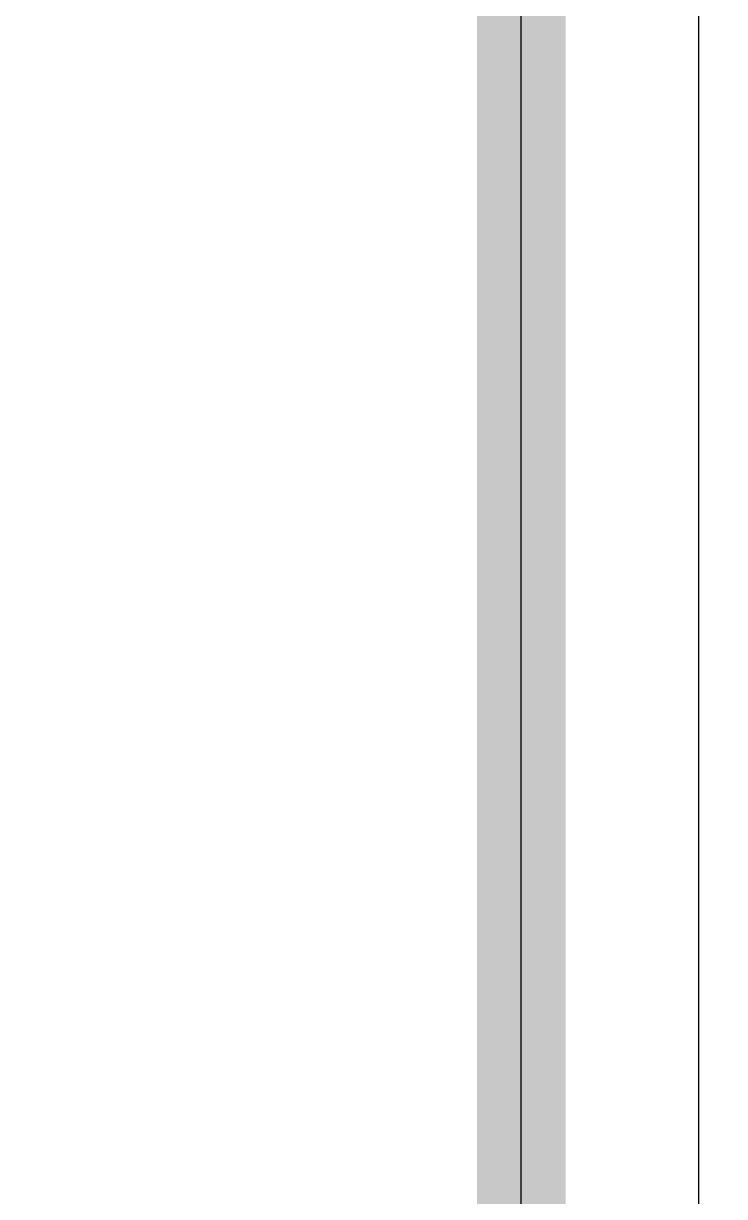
# Model space of a CAD drawing. Header units: feet. Extents: x 2748737 to 2755063, y -5469181 to -5449608.
# Drawn here: x 2752762 to 2753157, y -5457081 to -5456420 of the extents above; entities that cross this region are included whole.
import ezdxf

# ---------------------------------------------------------------- set-up
doc = ezdxf.new("R2010")
doc.units = ezdxf.units.FT
doc.header["$LTSCALE"] = 33
doc.header["$MEASUREMENT"] = 0
doc.linetypes.add('ACAD_ISO03W100', pattern=[30, 12, -18])
doc.layers.add('LENS-PARTITION', color=21, linetype='Continuous', lineweight=25)
doc.layers.add('LK-TILES FINISH', color=251, linetype='Continuous', lineweight=5)

msp = doc.modelspace()

# ---------------------------------------------------------------- linework, layer by layer
at = {"layer": 'LENS-PARTITION'}
msp.add_lwpolyline([(2753142.46358783, -5458010.869484224), (2753042.46358783, -5458010.869484224), (2753042.46358783, -5456310.869484224), (2753142.46358783, -5456310.869484224)], close=True, dxfattribs=at)
at = {"layer": 'LK-TILES FINISH', "color": 212, "linetype": 'ACAD_ISO03W100', "ltscale": 0.05, "const_width": 50}
msp.add_lwpolyline([(2752292.46358783, -5455410.869484223), (2753342.463587829, -5455410.869484223), (2753342.463587829, -5456310.869484224), (2753042.46358783, -5456310.869484224), (2753042.46358783, -5457910.869484225), (2752292.46358783, -5457910.869484225), (2752292.46358783, -5456160.869484226)], dxfattribs=at)

doc.saveas('drawing.dxf')
